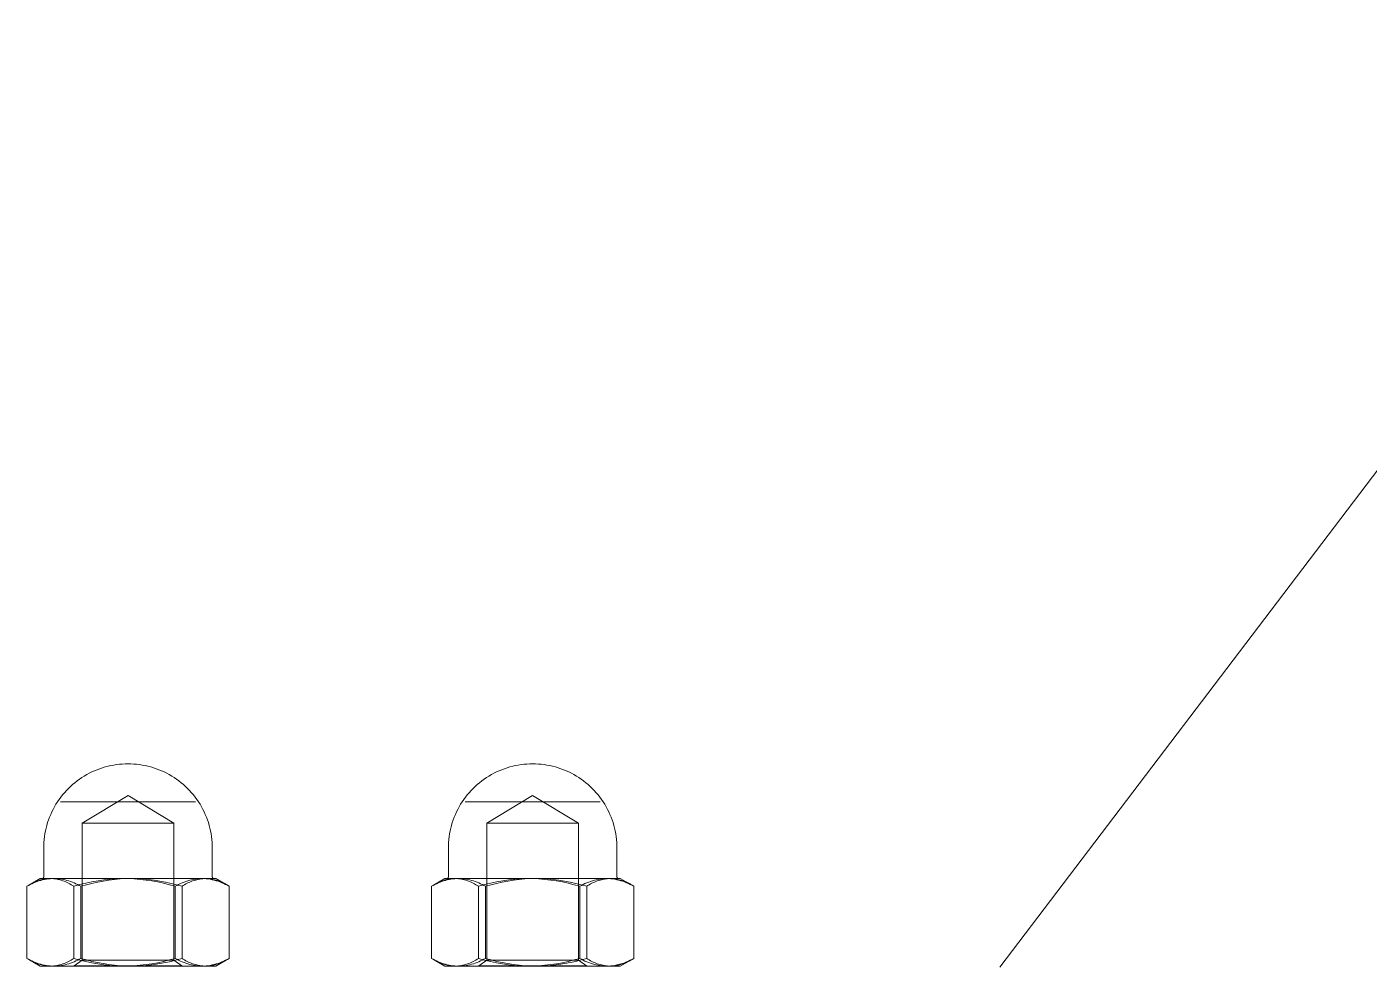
# Model space of a CAD drawing. Header units: millimetres. Extents: x -263 to 4879, y -277 to 2995.
# Drawn here: x 1011.1 to 1110.7, y 1952.4 to 2022.1 of the extents above; entities that cross this region are included whole.
import ezdxf

# ---------------------------------------------------------------- set-up
doc = ezdxf.new("R2010")
doc.units = ezdxf.units.MM
doc.layers.add('ZANO_R', color=7, linetype='Continuous', lineweight=0)

msp = doc.modelspace()

# ---------------------------------------------------------------- linework, layer by layer
at = {"layer": 'ZANO_R'}
for p, q in [((1504.977, 2506.758), (1083.282, 1952.383)), ((1018.006, 1967.422), (1018.219, 1967.44)), ((1018.219, 1967.44), (1018.432, 1967.451)), ((1018.432, 1967.451), (1018.645, 1967.455)), ((1018.645, 1967.455), (1018.858, 1967.451)), ((1018.858, 1967.451), (1019.072, 1967.44)), ((1019.072, 1967.44), (1019.284, 1967.422)), ((1048.006, 1967.422), (1048.219, 1967.44)), ((1048.219, 1967.44), (1048.432, 1967.451)), ((1048.432, 1967.451), (1048.645, 1967.455)), ((1048.645, 1967.455), (1048.858, 1967.451)), ((1048.858, 1967.451), (1049.072, 1967.44)), ((1049.072, 1967.44), (1049.284, 1967.422)), ((1015.217, 1966.431), (1015.398, 1966.545)), ((1015.398, 1966.545), (1015.582, 1966.653)), ((1015.582, 1966.653), (1015.77, 1966.754)), ((1015.77, 1966.754), (1015.961, 1966.849)), ((1015.961, 1966.849), (1016.155, 1966.937)), ((1016.155, 1966.937), (1016.352, 1967.019)), ((1016.352, 1967.019), (1016.552, 1967.094)), ((1016.552, 1967.094), (1016.754, 1967.162)), ((1016.754, 1967.162), (1016.959, 1967.223)), ((1016.959, 1967.223), (1017.165, 1967.277)), ((1017.165, 1967.277), (1017.373, 1967.324)), ((1017.373, 1967.324), (1017.583, 1967.364)), ((1017.583, 1967.364), (1017.794, 1967.397)), ((1017.794, 1967.397), (1018.006, 1967.422)), ((1019.284, 1967.422), (1019.496, 1967.397)), ((1019.496, 1967.397), (1019.707, 1967.364)), ((1019.707, 1967.364), (1019.917, 1967.324)), ((1019.917, 1967.324), (1020.125, 1967.277)), ((1020.125, 1967.277), (1020.331, 1967.223)), ((1020.331, 1967.223), (1020.536, 1967.162)), ((1020.536, 1967.162), (1020.738, 1967.094)), ((1020.738, 1967.094), (1020.938, 1967.019)), ((1020.938, 1967.019), (1021.135, 1966.937)), ((1021.135, 1966.937), (1021.329, 1966.849)), ((1021.329, 1966.849), (1021.52, 1966.754)), ((1021.52, 1966.754), (1021.708, 1966.653)), ((1021.708, 1966.653), (1021.892, 1966.545)), ((1021.892, 1966.545), (1022.073, 1966.431)), ((1045.217, 1966.431), (1045.398, 1966.545)), ((1045.398, 1966.545), (1045.582, 1966.653)), ((1045.582, 1966.653), (1045.77, 1966.754)), ((1045.77, 1966.754), (1045.961, 1966.849)), ((1045.961, 1966.849), (1046.155, 1966.937)), ((1046.155, 1966.937), (1046.352, 1967.019)), ((1046.352, 1967.019), (1046.552, 1967.094)), ((1046.552, 1967.094), (1046.754, 1967.162)), ((1046.754, 1967.162), (1046.959, 1967.223)), ((1046.959, 1967.223), (1047.165, 1967.277)), ((1047.165, 1967.277), (1047.373, 1967.324)), ((1047.373, 1967.324), (1047.583, 1967.364)), ((1047.583, 1967.364), (1047.794, 1967.397)), ((1047.794, 1967.397), (1048.006, 1967.422)), ((1049.284, 1967.422), (1049.496, 1967.397)), ((1049.496, 1967.397), (1049.707, 1967.364)), ((1049.707, 1967.364), (1049.917, 1967.324)), ((1049.917, 1967.324), (1050.125, 1967.277)), ((1050.125, 1967.277), (1050.331, 1967.223)), ((1050.331, 1967.223), (1050.536, 1967.162)), ((1050.536, 1967.162), (1050.738, 1967.094)), ((1050.738, 1967.094), (1050.938, 1967.019)), ((1050.938, 1967.019), (1051.135, 1966.937)), ((1051.135, 1966.937), (1051.329, 1966.849)), ((1051.329, 1966.849), (1051.52, 1966.754)), ((1051.52, 1966.754), (1051.708, 1966.653)), ((1051.708, 1966.653), (1051.892, 1966.545)), ((1051.892, 1966.545), (1052.073, 1966.431)), ((1013.934, 1965.312), (1014.077, 1965.471)), ((1014.077, 1965.471), (1014.226, 1965.624)), ((1014.226, 1965.624), (1014.379, 1965.773)), ((1014.379, 1965.773), (1014.538, 1965.916)), ((1014.538, 1965.916), (1014.701, 1966.053)), ((1014.701, 1966.053), (1014.869, 1966.185)), ((1014.869, 1966.185), (1015.041, 1966.311)), ((1015.041, 1966.311), (1015.217, 1966.431)), ((1022.073, 1966.431), (1022.249, 1966.311)), ((1022.249, 1966.311), (1022.422, 1966.185)), ((1022.422, 1966.185), (1022.589, 1966.053)), ((1022.589, 1966.053), (1022.753, 1965.916)), ((1022.753, 1965.916), (1022.911, 1965.773)), ((1022.911, 1965.773), (1023.064, 1965.624)), ((1023.064, 1965.624), (1023.213, 1965.471)), ((1023.213, 1965.471), (1023.356, 1965.312)), ((1043.934, 1965.312), (1044.077, 1965.471)), ((1044.077, 1965.471), (1044.226, 1965.624)), ((1044.226, 1965.624), (1044.379, 1965.773)), ((1044.379, 1965.773), (1044.538, 1965.916)), ((1044.538, 1965.916), (1044.701, 1966.053)), ((1044.701, 1966.053), (1044.869, 1966.185)), ((1044.869, 1966.185), (1045.041, 1966.311)), ((1045.041, 1966.311), (1045.217, 1966.431)), ((1052.073, 1966.431), (1052.249, 1966.311)), ((1052.249, 1966.311), (1052.422, 1966.185)), ((1052.422, 1966.185), (1052.589, 1966.053)), ((1052.589, 1966.053), (1052.753, 1965.916)), ((1052.753, 1965.916), (1052.911, 1965.773)), ((1052.911, 1965.773), (1053.064, 1965.624)), ((1053.064, 1965.624), (1053.213, 1965.471)), ((1053.213, 1965.471), (1053.356, 1965.312)), ((1013.197, 1964.268), (1013.305, 1964.452)), ((1013.305, 1964.452), (1013.419, 1964.633)), ((1013.419, 1964.633), (1013.539, 1964.809)), ((1013.539, 1964.809), (1013.665, 1964.981)), ((1013.646, 1964.627), (1013.645, 1964.627)), ((1013.645, 1964.627), (1013.645, 1964.627)), ((1013.645, 1964.627), (1023.644, 1964.627)), ((1013.665, 1964.981), (1013.797, 1965.149)), ((1013.797, 1965.149), (1013.934, 1965.312)), ((1015.247, 1963.056), (1018.645, 1965.098)), ((1018.645, 1965.098), (1022.043, 1963.056)), ((1023.356, 1965.312), (1023.493, 1965.149)), ((1023.493, 1965.149), (1023.625, 1964.981)), ((1023.625, 1964.981), (1023.751, 1964.809)), ((1023.751, 1964.809), (1023.871, 1964.633)), ((1023.871, 1964.633), (1023.985, 1964.452)), ((1023.985, 1964.452), (1024.093, 1964.268)), ((1043.197, 1964.268), (1043.305, 1964.452)), ((1043.305, 1964.452), (1043.419, 1964.633)), ((1043.419, 1964.633), (1043.539, 1964.809)), ((1043.539, 1964.809), (1043.665, 1964.981)), ((1043.646, 1964.627), (1043.645, 1964.627)), ((1043.645, 1964.627), (1043.645, 1964.627)), ((1043.645, 1964.627), (1053.644, 1964.627)), ((1043.665, 1964.981), (1043.797, 1965.149)), ((1043.797, 1965.149), (1043.934, 1965.312)), ((1045.247, 1963.056), (1048.645, 1965.098)), ((1048.645, 1965.098), (1052.043, 1963.056)), ((1053.356, 1965.312), (1053.493, 1965.149)), ((1053.493, 1965.149), (1053.625, 1964.981)), ((1053.625, 1964.981), (1053.751, 1964.809)), ((1053.751, 1964.809), (1053.871, 1964.633)), ((1053.871, 1964.633), (1053.985, 1964.452)), ((1053.985, 1964.452), (1054.093, 1964.268)), ((1012.756, 1963.298), (1012.831, 1963.498)), ((1012.831, 1963.498), (1012.913, 1963.695)), ((1012.913, 1963.695), (1013.001, 1963.889)), ((1013.001, 1963.889), (1013.096, 1964.08)), ((1013.096, 1964.08), (1013.197, 1964.268)), ((1024.093, 1964.268), (1024.194, 1964.08)), ((1024.194, 1964.08), (1024.289, 1963.889)), ((1024.289, 1963.889), (1024.378, 1963.695)), ((1024.378, 1963.695), (1024.459, 1963.498)), ((1024.459, 1963.498), (1024.534, 1963.298)), ((1042.756, 1963.298), (1042.831, 1963.498)), ((1042.831, 1963.498), (1042.913, 1963.695)), ((1042.913, 1963.695), (1043.001, 1963.889)), ((1043.001, 1963.889), (1043.096, 1964.08)), ((1043.096, 1964.08), (1043.197, 1964.268)), ((1054.093, 1964.268), (1054.194, 1964.08)), ((1054.194, 1964.08), (1054.289, 1963.889)), ((1054.289, 1963.889), (1054.378, 1963.695)), ((1054.378, 1963.695), (1054.459, 1963.498)), ((1054.459, 1963.498), (1054.534, 1963.298)), ((1012.486, 1962.267), (1012.526, 1962.477)), ((1012.526, 1962.477), (1012.573, 1962.685)), ((1012.573, 1962.685), (1012.627, 1962.891)), ((1012.627, 1962.891), (1012.688, 1963.096)), ((1012.688, 1963.096), (1012.756, 1963.298)), ((1015.245, 1963.055), (1015.245, 1963.055)), ((1015.245, 1952.9), (1015.245, 1963.055)), ((1018.781, 1963.055), (1015.245, 1963.055)), ((1022.045, 1963.055), (1018.781, 1963.055)), ((1022.045, 1963.055), (1022.045, 1952.9)), ((1024.534, 1963.298), (1024.602, 1963.096)), ((1024.602, 1963.096), (1024.663, 1962.891)), ((1024.663, 1962.891), (1024.717, 1962.685)), ((1024.717, 1962.685), (1024.764, 1962.477)), ((1024.764, 1962.477), (1024.804, 1962.267)), ((1042.486, 1962.267), (1042.526, 1962.477)), ((1042.526, 1962.477), (1042.573, 1962.685)), ((1042.573, 1962.685), (1042.627, 1962.891)), ((1042.627, 1962.891), (1042.688, 1963.096)), ((1042.688, 1963.096), (1042.756, 1963.298)), ((1045.245, 1963.055), (1045.245, 1963.055)), ((1045.245, 1952.9), (1045.245, 1963.055)), ((1048.781, 1963.055), (1045.245, 1963.055)), ((1052.045, 1963.055), (1048.781, 1963.055)), ((1052.045, 1963.055), (1052.045, 1952.9)), ((1054.534, 1963.298), (1054.602, 1963.096)), ((1054.602, 1963.096), (1054.663, 1962.891)), ((1054.663, 1962.891), (1054.717, 1962.685)), ((1054.717, 1962.685), (1054.764, 1962.477)), ((1054.764, 1962.477), (1054.804, 1962.267)), ((1012.399, 1961.418), (1012.41, 1961.631)), ((1012.41, 1961.631), (1012.428, 1961.844)), ((1012.428, 1961.844), (1012.453, 1962.056)), ((1012.453, 1962.056), (1012.486, 1962.267)), ((1024.804, 1962.267), (1024.837, 1962.056)), ((1024.837, 1962.056), (1024.862, 1961.844)), ((1024.862, 1961.844), (1024.881, 1961.631)), ((1024.881, 1961.631), (1024.891, 1961.418)), ((1042.399, 1961.418), (1042.41, 1961.631)), ((1042.41, 1961.631), (1042.428, 1961.844)), ((1042.428, 1961.844), (1042.453, 1962.056)), ((1042.453, 1962.056), (1042.486, 1962.267)), ((1054.804, 1962.267), (1054.837, 1962.056)), ((1054.837, 1962.056), (1054.862, 1961.844)), ((1054.862, 1961.844), (1054.881, 1961.631)), ((1054.881, 1961.631), (1054.891, 1961.418)), ((1012.395, 1961.205), (1012.399, 1961.418)), ((1012.395, 1959.075), (1012.395, 1961.205)), ((1024.891, 1961.418), (1024.895, 1961.205)), ((1024.895, 1961.205), (1024.895, 1959.075)), ((1042.395, 1961.205), (1042.399, 1961.418)), ((1042.395, 1959.075), (1042.395, 1961.205)), ((1054.891, 1961.418), (1054.895, 1961.205)), ((1054.895, 1961.205), (1054.895, 1959.075)), ((1011.268, 1958.444), (1011.392, 1958.509)), ((1011.303, 1958.469), (1012.145, 1958.955)), ((1011.454, 1958.556), (1011.36, 1958.501)), ((1011.392, 1958.509), (1011.519, 1958.57)), ((1011.551, 1958.608), (1011.454, 1958.556)), ((1011.519, 1958.57), (1011.648, 1958.627)), ((1011.649, 1958.656), (1011.551, 1958.608)), ((1011.648, 1958.627), (1011.778, 1958.679)), ((1011.749, 1958.701), (1011.649, 1958.656)), ((1011.85, 1958.743), (1011.749, 1958.701)), ((1011.778, 1958.679), (1011.91, 1958.727)), ((1011.953, 1958.781), (1011.85, 1958.743)), ((1011.91, 1958.727), (1012.044, 1958.771)), ((1012.056, 1958.815), (1011.953, 1958.781)), ((1012.044, 1958.771), (1012.179, 1958.81)), ((1012.162, 1958.846), (1012.056, 1958.815)), ((1013.092, 1958.955), (1012.145, 1958.955)), ((1012.268, 1958.873), (1012.162, 1958.846)), ((1012.179, 1958.81), (1012.315, 1958.845)), ((1012.374, 1958.897), (1012.268, 1958.873)), ((1012.287, 1958.956), (1012.291, 1958.957)), ((1012.291, 1958.957), (1012.295, 1958.957)), ((1012.295, 1958.957), (1012.299, 1958.958)), ((1012.299, 1958.958), (1012.303, 1958.959)), ((1012.303, 1958.959), (1012.307, 1958.96)), ((1012.307, 1958.96), (1012.311, 1958.961)), ((1012.311, 1958.961), (1012.315, 1958.962)), ((1012.315, 1958.962), (1012.319, 1958.964)), ((1012.315, 1958.845), (1012.453, 1958.875)), ((1012.319, 1958.964), (1012.323, 1958.965)), ((1012.323, 1958.965), (1012.327, 1958.967)), ((1012.327, 1958.967), (1012.33, 1958.969)), ((1012.33, 1958.969), (1012.334, 1958.971)), ((1012.334, 1958.971), (1012.337, 1958.973)), ((1012.337, 1958.973), (1012.341, 1958.975)), ((1012.341, 1958.975), (1012.344, 1958.977)), ((1012.344, 1958.977), (1012.348, 1958.98)), ((1012.348, 1958.98), (1012.351, 1958.982)), ((1012.351, 1958.982), (1012.354, 1958.985)), ((1012.354, 1958.985), (1012.357, 1958.987)), ((1012.357, 1958.987), (1012.36, 1958.99)), ((1012.36, 1958.99), (1012.363, 1958.993)), ((1012.363, 1958.993), (1012.366, 1958.996)), ((1012.366, 1958.996), (1012.368, 1958.999)), ((1012.368, 1958.999), (1012.371, 1959.002)), ((1012.371, 1959.002), (1012.373, 1959.006)), ((1012.373, 1959.006), (1012.376, 1959.009)), ((1012.482, 1958.916), (1012.374, 1958.897)), ((1012.376, 1959.009), (1012.378, 1959.013)), ((1012.378, 1959.013), (1012.38, 1959.016)), ((1012.38, 1959.016), (1012.382, 1959.02)), ((1012.382, 1959.02), (1012.384, 1959.023)), ((1012.384, 1959.023), (1012.385, 1959.027)), ((1012.385, 1959.027), (1012.387, 1959.031)), ((1012.387, 1959.031), (1012.388, 1959.035)), ((1012.388, 1959.035), (1012.39, 1959.039)), ((1012.39, 1959.039), (1012.391, 1959.043)), ((1012.391, 1959.043), (1012.392, 1959.047)), ((1012.392, 1959.047), (1012.393, 1959.051)), ((1012.393, 1959.055), (1012.394, 1959.059)), ((1012.393, 1959.051), (1012.393, 1959.055)), ((1012.394, 1959.059), (1012.395, 1959.063)), ((1012.395, 1959.071), (1012.395, 1959.075)), ((1012.395, 1959.067), (1012.395, 1959.071)), ((1012.395, 1959.063), (1012.395, 1959.067)), ((1012.453, 1958.875), (1012.591, 1958.9)), ((1012.59, 1958.933), (1012.482, 1958.916)), ((1012.699, 1958.945), (1012.59, 1958.933)), ((1012.591, 1958.9), (1012.73, 1958.921)), ((1012.808, 1958.953), (1012.699, 1958.945)), ((1012.73, 1958.921), (1012.87, 1958.937)), ((1012.87, 1958.937), (1013.01, 1958.948)), ((1013.002, 1958.952), (1012.957, 1958.954)), ((1013.01, 1958.948), (1013.15, 1958.955)), ((1013.137, 1958.939), (1013.022, 1958.951)), ((1013.251, 1958.923), (1013.137, 1958.939)), ((1013.15, 1958.955), (1013.291, 1958.948)), ((1018.758, 1958.955), (1013.203, 1958.955)), ((1013.365, 1958.902), (1013.251, 1958.923)), ((1013.291, 1958.948), (1013.431, 1958.937)), ((1013.478, 1958.879), (1013.365, 1958.902)), ((1013.431, 1958.937), (1013.57, 1958.921)), ((1013.59, 1958.851), (1013.478, 1958.879)), ((1013.57, 1958.921), (1013.709, 1958.9)), ((1013.701, 1958.819), (1013.59, 1958.851)), ((1013.811, 1958.784), (1013.701, 1958.819)), ((1013.709, 1958.9), (1013.848, 1958.875)), ((1013.92, 1958.745), (1013.811, 1958.784)), ((1013.848, 1958.875), (1013.985, 1958.845)), ((1014.027, 1958.703), (1013.92, 1958.745)), ((1013.985, 1958.845), (1014.121, 1958.81)), ((1014.133, 1958.657), (1014.027, 1958.703)), ((1014.121, 1958.81), (1014.256, 1958.771)), ((1014.237, 1958.607), (1014.133, 1958.657)), ((1014.34, 1958.554), (1014.237, 1958.607)), ((1014.256, 1958.771), (1014.39, 1958.727)), ((1014.44, 1958.497), (1014.34, 1958.554)), ((1014.39, 1958.727), (1014.522, 1958.679)), ((1014.539, 1958.438), (1014.44, 1958.497)), ((1014.522, 1958.679), (1014.653, 1958.627)), ((1015.077, 1958.5), (1014.636, 1958.374)), ((1014.653, 1958.627), (1014.781, 1958.57)), ((1014.781, 1958.57), (1014.908, 1958.509)), ((1014.908, 1958.509), (1015.033, 1958.444)), ((1015.522, 1958.611), (1015.077, 1958.5)), ((1015.155, 1958.374), (1015.561, 1958.491)), ((1015.971, 1958.707), (1015.522, 1958.611)), ((1015.561, 1958.491), (1015.971, 1958.595)), ((1016.423, 1958.787), (1015.971, 1958.707)), ((1015.971, 1958.595), (1016.384, 1958.686)), ((1016.384, 1958.686), (1016.8, 1958.764)), ((1016.877, 1958.852), (1016.423, 1958.787)), ((1016.8, 1958.764), (1017.218, 1958.829)), ((1017.333, 1958.902), (1016.877, 1958.852)), ((1017.218, 1958.829), (1017.638, 1958.881)), ((1017.791, 1958.936), (1017.333, 1958.902)), ((1017.638, 1958.881), (1018.059, 1958.919)), ((1018.25, 1958.954), (1017.791, 1958.936)), ((1018.059, 1958.919), (1018.482, 1958.943)), ((1018.482, 1958.943), (1018.905, 1958.955)), ((1018.624, 1958.952), (1018.495, 1958.954)), ((1019.107, 1958.929), (1018.667, 1958.951)), ((1018.905, 1958.955), (1019.327, 1958.943)), ((1024.348, 1958.955), (1019.002, 1958.955)), ((1019.546, 1958.892), (1019.107, 1958.929)), ((1019.327, 1958.943), (1019.75, 1958.919)), ((1019.984, 1958.84), (1019.546, 1958.892)), ((1019.75, 1958.919), (1020.171, 1958.88)), ((1020.42, 1958.775), (1019.984, 1958.84)), ((1020.171, 1958.88), (1020.591, 1958.829)), ((1020.853, 1958.696), (1020.42, 1958.775)), ((1020.591, 1958.829), (1021.009, 1958.764)), ((1021.284, 1958.602), (1020.853, 1958.696)), ((1021.009, 1958.764), (1021.425, 1958.686)), ((1021.712, 1958.495), (1021.284, 1958.602)), ((1021.425, 1958.686), (1021.838, 1958.595)), ((1022.135, 1958.374), (1021.712, 1958.495)), ((1021.838, 1958.595), (1022.248, 1958.491)), ((1022.248, 1958.491), (1022.654, 1958.374)), ((1022.394, 1958.514), (1022.263, 1958.447)), ((1022.526, 1958.577), (1022.394, 1958.514)), ((1022.661, 1958.636), (1022.526, 1958.577)), ((1022.798, 1958.69), (1022.661, 1958.636)), ((1022.746, 1958.435), (1022.839, 1958.492)), ((1022.936, 1958.739), (1022.798, 1958.69)), ((1022.839, 1958.492), (1022.934, 1958.547)), ((1022.934, 1958.547), (1023.031, 1958.598)), ((1023.076, 1958.783), (1022.936, 1958.739)), ((1023.031, 1958.598), (1023.13, 1958.646)), ((1023.218, 1958.823), (1023.076, 1958.783)), ((1023.13, 1958.646), (1023.23, 1958.691)), ((1023.36, 1958.857), (1023.218, 1958.823)), ((1023.23, 1958.691), (1023.331, 1958.732)), ((1023.331, 1958.732), (1023.434, 1958.77)), ((1023.504, 1958.887), (1023.36, 1958.857)), ((1023.434, 1958.77), (1023.538, 1958.805)), ((1023.649, 1958.911), (1023.504, 1958.887)), ((1023.538, 1958.805), (1023.643, 1958.836)), ((1023.643, 1958.836), (1023.749, 1958.864)), ((1023.795, 1958.931), (1023.649, 1958.911)), ((1023.749, 1958.864), (1023.856, 1958.888)), ((1023.941, 1958.945), (1023.795, 1958.931)), ((1023.856, 1958.888), (1023.964, 1958.908)), ((1024.087, 1958.954), (1023.941, 1958.945)), ((1023.964, 1958.908), (1024.072, 1958.925)), ((1024.072, 1958.925), (1024.181, 1958.939)), ((1024.181, 1958.939), (1024.29, 1958.949)), ((1024.268, 1958.952), (1024.198, 1958.954)), ((1024.438, 1958.938), (1024.288, 1958.951)), ((1024.29, 1958.949), (1024.4, 1958.955)), ((1024.4, 1958.955), (1024.509, 1958.949)), ((1024.588, 1958.918), (1024.438, 1958.938)), ((1024.966, 1958.955), (1024.444, 1958.955)), ((1024.509, 1958.949), (1024.618, 1958.939)), ((1024.737, 1958.894), (1024.588, 1958.918)), ((1024.618, 1958.939), (1024.727, 1958.925)), ((1024.727, 1958.925), (1024.835, 1958.908)), ((1024.885, 1958.865), (1024.737, 1958.894)), ((1024.835, 1958.908), (1024.943, 1958.888)), ((1025.032, 1958.83), (1024.885, 1958.865)), ((1024.895, 1959.075), (1024.895, 1959.071)), ((1024.895, 1959.071), (1024.895, 1959.067)), ((1024.895, 1959.067), (1024.896, 1959.062)), ((1024.896, 1959.062), (1024.896, 1959.058)), ((1024.896, 1959.058), (1024.897, 1959.054)), ((1024.897, 1959.054), (1024.898, 1959.05)), ((1024.898, 1959.05), (1024.899, 1959.046)), ((1024.899, 1959.046), (1024.9, 1959.042)), ((1024.9, 1959.042), (1024.901, 1959.038)), ((1024.901, 1959.038), (1024.902, 1959.034)), ((1024.902, 1959.034), (1024.904, 1959.03)), ((1024.904, 1959.03), (1024.905, 1959.026)), ((1024.905, 1959.026), (1024.907, 1959.022)), ((1024.907, 1959.022), (1024.909, 1959.019)), ((1024.909, 1959.019), (1024.911, 1959.015)), ((1024.911, 1959.015), (1024.913, 1959.011)), ((1024.913, 1959.011), (1024.916, 1959.008)), ((1024.916, 1959.008), (1024.918, 1959.004)), ((1024.918, 1959.004), (1024.92, 1959.001)), ((1024.92, 1959.001), (1024.923, 1958.998)), ((1024.923, 1958.998), (1024.926, 1958.995)), ((1024.926, 1958.995), (1024.929, 1958.992)), ((1024.929, 1958.992), (1024.932, 1958.989)), ((1024.932, 1958.989), (1024.935, 1958.986)), ((1024.935, 1958.986), (1024.938, 1958.983)), ((1024.938, 1958.983), (1024.941, 1958.98)), ((1024.941, 1958.98), (1024.944, 1958.978)), ((1024.943, 1958.888), (1025.05, 1958.864)), ((1024.944, 1958.978), (1024.948, 1958.975)), ((1024.948, 1958.975), (1024.951, 1958.973)), ((1024.951, 1958.973), (1024.955, 1958.971)), ((1024.955, 1958.971), (1024.959, 1958.969)), ((1024.959, 1958.969), (1024.962, 1958.967)), ((1024.962, 1958.967), (1024.966, 1958.965)), ((1024.966, 1958.965), (1024.97, 1958.964)), ((1025.102, 1958.955), (1024.966, 1958.955)), ((1024.97, 1958.964), (1024.974, 1958.962)), ((1024.974, 1958.962), (1024.978, 1958.961)), ((1024.978, 1958.961), (1024.982, 1958.96)), ((1024.982, 1958.96), (1024.986, 1958.958)), ((1024.986, 1958.958), (1024.99, 1958.958)), ((1024.99, 1958.958), (1024.994, 1958.957)), ((1024.994, 1958.957), (1024.998, 1958.956)), ((1025.177, 1958.79), (1025.032, 1958.83)), ((1025.05, 1958.864), (1025.156, 1958.836)), ((1025.136, 1958.955), (1025.102, 1958.955)), ((1025.143, 1958.955), (1025.136, 1958.955)), ((1025.145, 1958.955), (1025.143, 1958.955)), ((1025.145, 1958.955), (1025.931, 1958.501)), ((1025.145, 1958.955), (1025.145, 1958.955)), ((1025.145, 1958.955), (1025.145, 1958.955)), ((1025.145, 1958.955), (1025.145, 1958.955)), ((1025.145, 1958.955), (1025.145, 1958.955)), ((1025.156, 1958.836), (1025.261, 1958.805)), ((1025.321, 1958.745), (1025.177, 1958.79)), ((1025.261, 1958.805), (1025.365, 1958.77)), ((1025.463, 1958.696), (1025.321, 1958.745)), ((1025.365, 1958.77), (1025.468, 1958.732)), ((1025.604, 1958.641), (1025.463, 1958.696)), ((1025.468, 1958.732), (1025.569, 1958.691)), ((1025.569, 1958.691), (1025.669, 1958.646)), ((1025.743, 1958.581), (1025.604, 1958.641)), ((1025.669, 1958.646), (1025.768, 1958.598)), ((1025.879, 1958.517), (1025.743, 1958.581)), ((1025.768, 1958.598), (1025.865, 1958.547)), ((1025.865, 1958.547), (1025.96, 1958.492)), ((1026.013, 1958.448), (1025.879, 1958.517)), ((1025.96, 1958.492), (1026.053, 1958.435)), ((1041.268, 1958.444), (1041.392, 1958.509)), ((1041.303, 1958.469), (1042.145, 1958.955)), ((1041.454, 1958.556), (1041.36, 1958.501)), ((1041.392, 1958.509), (1041.519, 1958.57)), ((1041.551, 1958.608), (1041.454, 1958.556)), ((1041.519, 1958.57), (1041.648, 1958.627)), ((1041.649, 1958.656), (1041.551, 1958.608)), ((1041.648, 1958.627), (1041.778, 1958.679)), ((1041.749, 1958.701), (1041.649, 1958.656)), ((1041.85, 1958.743), (1041.749, 1958.701)), ((1041.778, 1958.679), (1041.91, 1958.727)), ((1041.953, 1958.781), (1041.85, 1958.743)), ((1041.91, 1958.727), (1042.044, 1958.771)), ((1042.056, 1958.815), (1041.953, 1958.781)), ((1042.044, 1958.771), (1042.179, 1958.81)), ((1042.162, 1958.846), (1042.056, 1958.815)), ((1043.092, 1958.955), (1042.145, 1958.955)), ((1042.268, 1958.873), (1042.162, 1958.846)), ((1042.179, 1958.81), (1042.315, 1958.845)), ((1042.374, 1958.897), (1042.268, 1958.873)), ((1042.283, 1958.956), (1042.287, 1958.956)), ((1042.287, 1958.956), (1042.291, 1958.957)), ((1042.291, 1958.957), (1042.295, 1958.957)), ((1042.295, 1958.957), (1042.299, 1958.958)), ((1042.299, 1958.958), (1042.303, 1958.959)), ((1042.303, 1958.959), (1042.307, 1958.96)), ((1042.307, 1958.96), (1042.311, 1958.961)), ((1042.311, 1958.961), (1042.315, 1958.962)), ((1042.315, 1958.962), (1042.319, 1958.964)), ((1042.315, 1958.845), (1042.453, 1958.875)), ((1042.319, 1958.964), (1042.323, 1958.965)), ((1042.323, 1958.965), (1042.326, 1958.967)), ((1042.326, 1958.967), (1042.33, 1958.969)), ((1042.33, 1958.969), (1042.334, 1958.971)), ((1042.334, 1958.971), (1042.337, 1958.973)), ((1042.337, 1958.973), (1042.341, 1958.975)), ((1042.341, 1958.975), (1042.344, 1958.977)), ((1042.344, 1958.977), (1042.347, 1958.979)), ((1042.347, 1958.979), (1042.351, 1958.982)), ((1042.351, 1958.982), (1042.354, 1958.985)), ((1042.354, 1958.985), (1042.357, 1958.987)), ((1042.357, 1958.987), (1042.36, 1958.99)), ((1042.36, 1958.99), (1042.363, 1958.993)), ((1042.363, 1958.993), (1042.366, 1958.996)), ((1042.366, 1958.996), (1042.368, 1958.999)), ((1042.368, 1958.999), (1042.371, 1959.002)), ((1042.371, 1959.002), (1042.373, 1959.006)), ((1042.373, 1959.006), (1042.375, 1959.009)), ((1042.482, 1958.916), (1042.374, 1958.897)), ((1042.375, 1959.009), (1042.378, 1959.013)), ((1042.378, 1959.013), (1042.38, 1959.016)), ((1042.38, 1959.016), (1042.382, 1959.02)), ((1042.382, 1959.02), (1042.384, 1959.023)), ((1042.384, 1959.023), (1042.385, 1959.027)), ((1042.385, 1959.027), (1042.387, 1959.031)), ((1042.387, 1959.031), (1042.388, 1959.035)), ((1042.388, 1959.035), (1042.39, 1959.039)), ((1042.39, 1959.039), (1042.391, 1959.043)), ((1042.391, 1959.043), (1042.392, 1959.046)), ((1042.392, 1959.046), (1042.393, 1959.05)), ((1042.393, 1959.055), (1042.394, 1959.059)), ((1042.393, 1959.05), (1042.393, 1959.055)), ((1042.394, 1959.063), (1042.395, 1959.067)), ((1042.394, 1959.059), (1042.394, 1959.063)), ((1042.395, 1959.071), (1042.395, 1959.075)), ((1042.395, 1959.067), (1042.395, 1959.071)), ((1042.453, 1958.875), (1042.591, 1958.9)), ((1042.59, 1958.933), (1042.482, 1958.916)), ((1042.699, 1958.945), (1042.59, 1958.933)), ((1042.591, 1958.9), (1042.73, 1958.921)), ((1042.808, 1958.953), (1042.699, 1958.945)), ((1042.73, 1958.921), (1042.87, 1958.937)), ((1042.87, 1958.937), (1043.01, 1958.948)), ((1043.002, 1958.952), (1042.957, 1958.954)), ((1043.01, 1958.948), (1043.15, 1958.955)), ((1043.137, 1958.939), (1043.022, 1958.951)), ((1043.251, 1958.923), (1043.137, 1958.939)), ((1043.15, 1958.955), (1043.291, 1958.948)), ((1048.758, 1958.955), (1043.203, 1958.955)), ((1043.365, 1958.902), (1043.251, 1958.923)), ((1043.291, 1958.948), (1043.431, 1958.937)), ((1043.478, 1958.879), (1043.365, 1958.902)), ((1043.431, 1958.937), (1043.57, 1958.921)), ((1043.59, 1958.851), (1043.478, 1958.879)), ((1043.57, 1958.921), (1043.709, 1958.9)), ((1043.701, 1958.819), (1043.59, 1958.851)), ((1043.811, 1958.784), (1043.701, 1958.819)), ((1043.709, 1958.9), (1043.848, 1958.875)), ((1043.92, 1958.745), (1043.811, 1958.784)), ((1043.848, 1958.875), (1043.985, 1958.845)), ((1044.027, 1958.703), (1043.92, 1958.745)), ((1043.985, 1958.845), (1044.121, 1958.81)), ((1044.133, 1958.657), (1044.027, 1958.703)), ((1044.121, 1958.81), (1044.256, 1958.771)), ((1044.237, 1958.607), (1044.133, 1958.657)), ((1044.34, 1958.554), (1044.237, 1958.607)), ((1044.256, 1958.771), (1044.39, 1958.727)), ((1044.44, 1958.497), (1044.34, 1958.554)), ((1044.39, 1958.727), (1044.522, 1958.679)), ((1044.539, 1958.438), (1044.44, 1958.497)), ((1044.522, 1958.679), (1044.653, 1958.627)), ((1045.077, 1958.5), (1044.636, 1958.374)), ((1044.653, 1958.627), (1044.781, 1958.57)), ((1044.781, 1958.57), (1044.908, 1958.509)), ((1044.908, 1958.509), (1045.033, 1958.444)), ((1045.522, 1958.611), (1045.077, 1958.5)), ((1045.155, 1958.374), (1045.561, 1958.491)), ((1045.971, 1958.707), (1045.522, 1958.611)), ((1045.561, 1958.491), (1045.971, 1958.595)), ((1046.423, 1958.787), (1045.971, 1958.707)), ((1045.971, 1958.595), (1046.384, 1958.686)), ((1046.384, 1958.686), (1046.8, 1958.764)), ((1046.877, 1958.852), (1046.423, 1958.787)), ((1046.8, 1958.764), (1047.218, 1958.829)), ((1047.333, 1958.902), (1046.877, 1958.852)), ((1047.218, 1958.829), (1047.638, 1958.881)), ((1047.791, 1958.936), (1047.333, 1958.902)), ((1047.638, 1958.881), (1048.059, 1958.919)), ((1048.25, 1958.954), (1047.791, 1958.936)), ((1048.059, 1958.919), (1048.482, 1958.943)), ((1048.482, 1958.943), (1048.905, 1958.955)), ((1048.624, 1958.952), (1048.495, 1958.954)), ((1049.107, 1958.929), (1048.667, 1958.951)), ((1048.905, 1958.955), (1049.327, 1958.943)), ((1054.348, 1958.955), (1049.002, 1958.955)), ((1049.546, 1958.892), (1049.107, 1958.929)), ((1049.327, 1958.943), (1049.75, 1958.919)), ((1049.984, 1958.84), (1049.546, 1958.892)), ((1049.75, 1958.919), (1050.171, 1958.88)), ((1050.42, 1958.775), (1049.984, 1958.84)), ((1050.171, 1958.88), (1050.591, 1958.829)), ((1050.853, 1958.696), (1050.42, 1958.775)), ((1050.591, 1958.829), (1051.009, 1958.764)), ((1051.284, 1958.602), (1050.853, 1958.696)), ((1051.009, 1958.764), (1051.425, 1958.686)), ((1051.712, 1958.495), (1051.284, 1958.602)), ((1051.425, 1958.686), (1051.838, 1958.595)), ((1052.135, 1958.374), (1051.712, 1958.495)), ((1051.838, 1958.595), (1052.248, 1958.491)), ((1052.248, 1958.491), (1052.654, 1958.374)), ((1052.394, 1958.514), (1052.263, 1958.447)), ((1052.526, 1958.577), (1052.394, 1958.514)), ((1052.661, 1958.636), (1052.526, 1958.577)), ((1052.798, 1958.69), (1052.661, 1958.636)), ((1052.746, 1958.435), (1052.839, 1958.492)), ((1052.936, 1958.739), (1052.798, 1958.69)), ((1052.839, 1958.492), (1052.934, 1958.547)), ((1052.934, 1958.547), (1053.031, 1958.598)), ((1053.076, 1958.783), (1052.936, 1958.739)), ((1053.031, 1958.598), (1053.13, 1958.646)), ((1053.218, 1958.823), (1053.076, 1958.783)), ((1053.13, 1958.646), (1053.23, 1958.691)), ((1053.36, 1958.857), (1053.218, 1958.823)), ((1053.23, 1958.691), (1053.331, 1958.732)), ((1053.331, 1958.732), (1053.434, 1958.77)), ((1053.504, 1958.887), (1053.36, 1958.857)), ((1053.434, 1958.77), (1053.538, 1958.805)), ((1053.649, 1958.911), (1053.504, 1958.887)), ((1053.538, 1958.805), (1053.643, 1958.836)), ((1053.643, 1958.836), (1053.749, 1958.864)), ((1053.795, 1958.931), (1053.649, 1958.911)), ((1053.749, 1958.864), (1053.856, 1958.888)), ((1053.941, 1958.945), (1053.795, 1958.931)), ((1053.856, 1958.888), (1053.964, 1958.908)), ((1054.087, 1958.954), (1053.941, 1958.945)), ((1053.964, 1958.908), (1054.072, 1958.925)), ((1054.072, 1958.925), (1054.181, 1958.939)), ((1054.181, 1958.939), (1054.29, 1958.949)), ((1054.268, 1958.952), (1054.198, 1958.954)), ((1054.438, 1958.938), (1054.288, 1958.951)), ((1054.29, 1958.949), (1054.4, 1958.955)), ((1054.4, 1958.955), (1054.509, 1958.949)), ((1054.588, 1958.918), (1054.438, 1958.938)), ((1054.966, 1958.955), (1054.444, 1958.955)), ((1054.509, 1958.949), (1054.618, 1958.939)), ((1054.737, 1958.894), (1054.588, 1958.918)), ((1054.618, 1958.939), (1054.727, 1958.925)), ((1054.727, 1958.925), (1054.835, 1958.908)), ((1054.885, 1958.865), (1054.737, 1958.894)), ((1054.835, 1958.908), (1054.943, 1958.888)), ((1055.032, 1958.83), (1054.885, 1958.865)), ((1054.895, 1959.075), (1054.895, 1959.071)), ((1054.895, 1959.071), (1054.895, 1959.067)), ((1054.895, 1959.067), (1054.896, 1959.063)), ((1054.896, 1959.063), (1054.896, 1959.059)), ((1054.896, 1959.059), (1054.897, 1959.055)), ((1054.897, 1959.055), (1054.897, 1959.051)), ((1054.897, 1959.051), (1054.898, 1959.047)), ((1054.898, 1959.047), (1054.899, 1959.043)), ((1054.899, 1959.043), (1054.901, 1959.039)), ((1054.901, 1959.039), (1054.902, 1959.035)), ((1054.902, 1959.035), (1054.903, 1959.031)), ((1054.903, 1959.031), (1054.905, 1959.027)), ((1054.905, 1959.027), (1054.907, 1959.023)), ((1054.907, 1959.023), (1054.908, 1959.02)), ((1054.908, 1959.02), (1054.91, 1959.016)), ((1054.91, 1959.016), (1054.912, 1959.013)), ((1054.912, 1959.013), (1054.915, 1959.009)), ((1054.915, 1959.009), (1054.917, 1959.006)), ((1054.917, 1959.006), (1054.919, 1959.002)), ((1054.919, 1959.002), (1054.922, 1958.999)), ((1054.922, 1958.999), (1054.925, 1958.996)), ((1054.925, 1958.996), (1054.927, 1958.993)), ((1054.927, 1958.993), (1054.93, 1958.99)), ((1054.93, 1958.99), (1054.933, 1958.987)), ((1054.933, 1958.987), (1054.936, 1958.985)), ((1054.936, 1958.985), (1054.939, 1958.982)), ((1054.939, 1958.982), (1054.943, 1958.98)), ((1054.943, 1958.98), (1054.946, 1958.977)), ((1054.943, 1958.888), (1055.05, 1958.864)), ((1054.946, 1958.977), (1054.949, 1958.975)), ((1054.949, 1958.975), (1054.953, 1958.973)), ((1054.953, 1958.973), (1054.956, 1958.971)), ((1054.956, 1958.971), (1054.96, 1958.969)), ((1054.96, 1958.969), (1054.964, 1958.967)), ((1054.964, 1958.967), (1054.967, 1958.965)), ((1055.102, 1958.955), (1054.966, 1958.955)), ((1054.967, 1958.965), (1054.971, 1958.964)), ((1054.971, 1958.964), (1054.975, 1958.962)), ((1054.975, 1958.962), (1054.979, 1958.961)), ((1054.979, 1958.961), (1054.983, 1958.96)), ((1054.983, 1958.96), (1054.987, 1958.959)), ((1054.987, 1958.959), (1054.991, 1958.958)), ((1054.991, 1958.958), (1054.995, 1958.957)), ((1054.995, 1958.957), (1054.999, 1958.957)), ((1054.999, 1958.957), (1055.003, 1958.956)), ((1055.177, 1958.79), (1055.032, 1958.83)), ((1055.05, 1958.864), (1055.156, 1958.836)), ((1055.136, 1958.955), (1055.102, 1958.955)), ((1055.143, 1958.955), (1055.136, 1958.955)), ((1055.145, 1958.955), (1055.143, 1958.955)), ((1055.145, 1958.955), (1055.931, 1958.501)), ((1055.145, 1958.955), (1055.145, 1958.955)), ((1055.145, 1958.955), (1055.145, 1958.955)), ((1055.145, 1958.955), (1055.145, 1958.955)), ((1055.145, 1958.955), (1055.145, 1958.955)), ((1055.156, 1958.836), (1055.261, 1958.805)), ((1055.321, 1958.745), (1055.177, 1958.79)), ((1055.261, 1958.805), (1055.365, 1958.77)), ((1055.463, 1958.696), (1055.321, 1958.745)), ((1055.365, 1958.77), (1055.468, 1958.732)), ((1055.604, 1958.641), (1055.463, 1958.696)), ((1055.468, 1958.732), (1055.569, 1958.691)), ((1055.569, 1958.691), (1055.669, 1958.646)), ((1055.743, 1958.581), (1055.604, 1958.641)), ((1055.669, 1958.646), (1055.768, 1958.598)), ((1055.879, 1958.517), (1055.743, 1958.581)), ((1055.768, 1958.598), (1055.865, 1958.547)), ((1055.865, 1958.547), (1055.96, 1958.492)), ((1056.013, 1958.448), (1055.879, 1958.517)), ((1055.96, 1958.492), (1056.053, 1958.435)), ((1011.303, 1958.469), (1011.146, 1958.374)), ((1011.146, 1958.374), (1011.268, 1958.444)), ((1011.146, 1953.035), (1011.146, 1958.374)), ((1014.636, 1958.374), (1014.539, 1958.438)), ((1014.636, 1953.035), (1014.636, 1958.374)), ((1015.033, 1958.444), (1015.155, 1958.374)), ((1015.155, 1958.374), (1015.155, 1953.035)), ((1022.263, 1958.447), (1022.135, 1958.374)), ((1022.135, 1953.035), (1022.135, 1958.374)), ((1022.654, 1958.374), (1022.746, 1958.435)), ((1022.654, 1953.035), (1022.654, 1958.374)), ((1026.145, 1958.374), (1026.013, 1958.448)), ((1026.053, 1958.435), (1026.145, 1958.374)), ((1026.145, 1958.374), (1026.145, 1953.035)), ((1041.303, 1958.469), (1041.146, 1958.374)), ((1041.146, 1958.374), (1041.268, 1958.444)), ((1041.146, 1953.035), (1041.146, 1958.374)), ((1044.636, 1958.374), (1044.539, 1958.438)), ((1044.636, 1953.035), (1044.636, 1958.374)), ((1045.033, 1958.444), (1045.155, 1958.374)), ((1045.155, 1958.374), (1045.155, 1953.035)), ((1052.263, 1958.447), (1052.135, 1958.374)), ((1052.135, 1953.035), (1052.135, 1958.374)), ((1052.654, 1958.374), (1052.746, 1958.435)), ((1052.654, 1953.035), (1052.654, 1958.374)), ((1056.145, 1958.374), (1056.013, 1958.448)), ((1056.053, 1958.435), (1056.145, 1958.374)), ((1056.145, 1958.374), (1056.145, 1953.035)), ((1011.146, 1953.035), (1011.303, 1952.941)), ((1011.268, 1952.966), (1011.146, 1953.035)), ((1011.392, 1952.901), (1011.268, 1952.966)), ((1012.145, 1952.455), (1011.303, 1952.941)), ((1011.36, 1952.909), (1011.45, 1952.856)), ((1011.519, 1952.84), (1011.392, 1952.901)), ((1011.45, 1952.856), (1011.542, 1952.806)), ((1011.648, 1952.783), (1011.519, 1952.84)), ((1011.542, 1952.806), (1011.636, 1952.759)), ((1011.636, 1952.759), (1011.731, 1952.716)), ((1011.778, 1952.731), (1011.648, 1952.783)), ((1011.731, 1952.716), (1011.828, 1952.676)), ((1011.91, 1952.683), (1011.778, 1952.731)), ((1011.828, 1952.676), (1011.926, 1952.638)), ((1012.044, 1952.639), (1011.91, 1952.683)), ((1011.926, 1952.638), (1012.025, 1952.605)), ((1012.025, 1952.605), (1012.125, 1952.574)), ((1012.179, 1952.6), (1012.044, 1952.639)), ((1012.125, 1952.574), (1012.226, 1952.547)), ((1012.315, 1952.565), (1012.179, 1952.6)), ((1012.226, 1952.547), (1012.328, 1952.523)), ((1012.453, 1952.535), (1012.315, 1952.565)), ((1012.328, 1952.523), (1012.43, 1952.503)), ((1012.591, 1952.51), (1012.453, 1952.535)), ((1012.73, 1952.489), (1012.591, 1952.51)), ((1013.365, 1952.507), (1013.478, 1952.531)), ((1013.478, 1952.531), (1013.59, 1952.559)), ((1013.709, 1952.51), (1013.57, 1952.489)), ((1013.59, 1952.559), (1013.701, 1952.59)), ((1013.701, 1952.59), (1013.811, 1952.626)), ((1013.848, 1952.535), (1013.709, 1952.51)), ((1013.811, 1952.626), (1013.92, 1952.665)), ((1013.985, 1952.565), (1013.848, 1952.535)), ((1013.92, 1952.665), (1014.027, 1952.707)), ((1014.121, 1952.6), (1013.985, 1952.565)), ((1014.027, 1952.707), (1014.133, 1952.753)), ((1014.256, 1952.639), (1014.121, 1952.6)), ((1014.133, 1952.753), (1014.237, 1952.803)), ((1014.237, 1952.803), (1014.34, 1952.856)), ((1014.39, 1952.683), (1014.256, 1952.639)), ((1014.34, 1952.856), (1014.44, 1952.912)), ((1014.522, 1952.731), (1014.39, 1952.683)), ((1014.44, 1952.912), (1014.539, 1952.972)), ((1014.653, 1952.783), (1014.522, 1952.731)), ((1014.539, 1952.972), (1014.636, 1953.035)), ((1014.636, 1953.035), (1015.073, 1952.911)), ((1014.646, 1952.481), (1015.245, 1952.9)), ((1014.781, 1952.84), (1014.653, 1952.783)), ((1014.908, 1952.901), (1014.781, 1952.84)), ((1015.033, 1952.966), (1014.908, 1952.901)), ((1015.155, 1953.035), (1015.033, 1952.966)), ((1015.073, 1952.911), (1015.515, 1952.8)), ((1015.155, 1953.035), (1015.561, 1952.918)), ((1015.245, 1952.9), (1015.642, 1952.9)), ((1015.515, 1952.8), (1015.959, 1952.705)), ((1015.561, 1952.918), (1015.971, 1952.814)), ((1015.648, 1952.9), (1018.781, 1952.9)), ((1015.959, 1952.705), (1016.407, 1952.625)), ((1015.971, 1952.814), (1016.384, 1952.723)), ((1016.384, 1952.723), (1016.8, 1952.645)), ((1016.407, 1952.625), (1016.857, 1952.56)), ((1016.8, 1952.645), (1017.218, 1952.581)), ((1016.857, 1952.56), (1017.309, 1952.51)), ((1017.218, 1952.581), (1017.638, 1952.529)), ((1017.309, 1952.51), (1017.763, 1952.476)), ((1017.638, 1952.529), (1018.059, 1952.491)), ((1018.781, 1952.9), (1022.045, 1952.9)), ((1019.107, 1952.481), (1019.546, 1952.518)), ((1019.546, 1952.518), (1019.984, 1952.569)), ((1019.75, 1952.491), (1020.171, 1952.529)), ((1019.984, 1952.569), (1020.42, 1952.635)), ((1020.171, 1952.529), (1020.591, 1952.581)), ((1020.42, 1952.635), (1020.853, 1952.714)), ((1020.591, 1952.581), (1021.009, 1952.646)), ((1020.853, 1952.714), (1021.284, 1952.807)), ((1021.009, 1952.646), (1021.425, 1952.723)), ((1021.284, 1952.807), (1021.712, 1952.915)), ((1021.425, 1952.723), (1021.838, 1952.814)), ((1021.712, 1952.915), (1022.135, 1953.035)), ((1021.838, 1952.814), (1022.248, 1952.919)), ((1022.045, 1952.9), (1022.644, 1952.481)), ((1022.135, 1953.035), (1022.263, 1952.963)), ((1022.248, 1952.919), (1022.654, 1953.035)), ((1022.263, 1952.963), (1022.394, 1952.896)), ((1022.394, 1952.896), (1022.526, 1952.832)), ((1022.526, 1952.832), (1022.661, 1952.774)), ((1022.746, 1952.975), (1022.654, 1953.035)), ((1022.661, 1952.774), (1022.798, 1952.72)), ((1022.839, 1952.917), (1022.746, 1952.975)), ((1022.798, 1952.72), (1022.936, 1952.671)), ((1022.934, 1952.863), (1022.839, 1952.917)), ((1023.031, 1952.812), (1022.934, 1952.863)), ((1022.936, 1952.671), (1023.076, 1952.627)), ((1023.13, 1952.764), (1023.031, 1952.812)), ((1023.076, 1952.627), (1023.218, 1952.587)), ((1023.23, 1952.719), (1023.13, 1952.764)), ((1023.218, 1952.587), (1023.36, 1952.553)), ((1023.331, 1952.678), (1023.23, 1952.719)), ((1023.434, 1952.64), (1023.331, 1952.678)), ((1023.36, 1952.553), (1023.504, 1952.523)), ((1023.538, 1952.605), (1023.434, 1952.64)), ((1023.504, 1952.523), (1023.649, 1952.499)), ((1023.643, 1952.574), (1023.538, 1952.605)), ((1023.749, 1952.546), (1023.643, 1952.574)), ((1023.856, 1952.522), (1023.749, 1952.546)), ((1023.964, 1952.501), (1023.856, 1952.522)), ((1024.588, 1952.491), (1024.737, 1952.516)), ((1024.737, 1952.516), (1024.885, 1952.545)), ((1024.895, 1952.512), (1024.783, 1952.492)), ((1024.885, 1952.545), (1025.032, 1952.58)), ((1025.006, 1952.536), (1024.895, 1952.512)), ((1025.116, 1952.563), (1025.006, 1952.536)), ((1025.032, 1952.58), (1025.177, 1952.62)), ((1025.226, 1952.594), (1025.116, 1952.563)), ((1025.93, 1952.908), (1025.145, 1952.455)), ((1025.177, 1952.62), (1025.321, 1952.664)), ((1025.334, 1952.629), (1025.226, 1952.594)), ((1025.321, 1952.664), (1025.463, 1952.714)), ((1025.441, 1952.668), (1025.334, 1952.629)), ((1025.547, 1952.71), (1025.441, 1952.668)), ((1025.463, 1952.714), (1025.604, 1952.769)), ((1025.651, 1952.756), (1025.547, 1952.71)), ((1025.604, 1952.769), (1025.743, 1952.828)), ((1025.753, 1952.805), (1025.651, 1952.756)), ((1025.743, 1952.828), (1025.879, 1952.893)), ((1025.854, 1952.858), (1025.753, 1952.805)), ((1025.953, 1952.914), (1025.854, 1952.858)), ((1025.879, 1952.893), (1026.013, 1952.962)), ((1026.05, 1952.973), (1025.953, 1952.914)), ((1026.013, 1952.962), (1026.145, 1953.035)), ((1026.145, 1953.035), (1026.05, 1952.973)), ((1041.146, 1953.035), (1041.303, 1952.941)), ((1041.268, 1952.966), (1041.146, 1953.035)), ((1041.392, 1952.901), (1041.268, 1952.966)), ((1042.145, 1952.455), (1041.303, 1952.941)), ((1041.36, 1952.909), (1041.45, 1952.856)), ((1041.519, 1952.84), (1041.392, 1952.901)), ((1041.45, 1952.856), (1041.542, 1952.806)), ((1041.648, 1952.783), (1041.519, 1952.84)), ((1041.542, 1952.806), (1041.636, 1952.759)), ((1041.636, 1952.759), (1041.731, 1952.716)), ((1041.778, 1952.731), (1041.648, 1952.783)), ((1041.731, 1952.716), (1041.828, 1952.676)), ((1041.91, 1952.683), (1041.778, 1952.731)), ((1041.828, 1952.676), (1041.926, 1952.638)), ((1042.044, 1952.639), (1041.91, 1952.683)), ((1041.926, 1952.638), (1042.025, 1952.605)), ((1042.025, 1952.605), (1042.125, 1952.574)), ((1042.179, 1952.6), (1042.044, 1952.639)), ((1042.125, 1952.574), (1042.226, 1952.547)), ((1042.315, 1952.565), (1042.179, 1952.6)), ((1042.226, 1952.547), (1042.328, 1952.523)), ((1042.453, 1952.535), (1042.315, 1952.565)), ((1042.328, 1952.523), (1042.43, 1952.503)), ((1042.591, 1952.51), (1042.453, 1952.535)), ((1042.73, 1952.489), (1042.591, 1952.51)), ((1043.365, 1952.507), (1043.478, 1952.531)), ((1043.478, 1952.531), (1043.59, 1952.559)), ((1043.709, 1952.51), (1043.57, 1952.489)), ((1043.59, 1952.559), (1043.701, 1952.59)), ((1043.701, 1952.59), (1043.811, 1952.626)), ((1043.848, 1952.535), (1043.709, 1952.51)), ((1043.811, 1952.626), (1043.92, 1952.665)), ((1043.985, 1952.565), (1043.848, 1952.535)), ((1043.92, 1952.665), (1044.027, 1952.707)), ((1044.121, 1952.6), (1043.985, 1952.565)), ((1044.027, 1952.707), (1044.133, 1952.753)), ((1044.256, 1952.639), (1044.121, 1952.6)), ((1044.133, 1952.753), (1044.237, 1952.803)), ((1044.237, 1952.803), (1044.34, 1952.856)), ((1044.39, 1952.683), (1044.256, 1952.639)), ((1044.34, 1952.856), (1044.44, 1952.912)), ((1044.522, 1952.731), (1044.39, 1952.683)), ((1044.44, 1952.912), (1044.539, 1952.972)), ((1044.653, 1952.783), (1044.522, 1952.731)), ((1044.539, 1952.972), (1044.636, 1953.035)), ((1044.636, 1953.035), (1045.073, 1952.911)), ((1044.646, 1952.481), (1045.245, 1952.9)), ((1044.781, 1952.84), (1044.653, 1952.783)), ((1044.908, 1952.901), (1044.781, 1952.84)), ((1045.033, 1952.966), (1044.908, 1952.901)), ((1045.155, 1953.035), (1045.033, 1952.966)), ((1045.073, 1952.911), (1045.515, 1952.8)), ((1045.155, 1953.035), (1045.561, 1952.918)), ((1045.245, 1952.9), (1045.642, 1952.9)), ((1045.515, 1952.8), (1045.959, 1952.705)), ((1045.561, 1952.918), (1045.971, 1952.814)), ((1045.648, 1952.9), (1048.781, 1952.9)), ((1045.959, 1952.705), (1046.407, 1952.625)), ((1045.971, 1952.814), (1046.384, 1952.723)), ((1046.384, 1952.723), (1046.8, 1952.645)), ((1046.407, 1952.625), (1046.857, 1952.56)), ((1046.8, 1952.645), (1047.218, 1952.581)), ((1046.857, 1952.56), (1047.309, 1952.51)), ((1047.218, 1952.581), (1047.638, 1952.529)), ((1047.309, 1952.51), (1047.763, 1952.476)), ((1047.638, 1952.529), (1048.059, 1952.491)), ((1048.781, 1952.9), (1052.045, 1952.9)), ((1049.107, 1952.481), (1049.546, 1952.518)), ((1049.546, 1952.518), (1049.984, 1952.569)), ((1049.75, 1952.491), (1050.171, 1952.529)), ((1049.984, 1952.569), (1050.42, 1952.635)), ((1050.171, 1952.529), (1050.591, 1952.581)), ((1050.42, 1952.635), (1050.853, 1952.714)), ((1050.591, 1952.581), (1051.009, 1952.646)), ((1050.853, 1952.714), (1051.284, 1952.807)), ((1051.009, 1952.646), (1051.425, 1952.723)), ((1051.284, 1952.807), (1051.712, 1952.915)), ((1051.425, 1952.723), (1051.838, 1952.814)), ((1051.712, 1952.915), (1052.135, 1953.035)), ((1051.838, 1952.814), (1052.248, 1952.919)), ((1052.045, 1952.9), (1052.644, 1952.481)), ((1052.135, 1953.035), (1052.263, 1952.963)), ((1052.248, 1952.919), (1052.654, 1953.035)), ((1052.263, 1952.963), (1052.394, 1952.896)), ((1052.394, 1952.896), (1052.526, 1952.832)), ((1052.526, 1952.832), (1052.661, 1952.774)), ((1052.746, 1952.975), (1052.654, 1953.035)), ((1052.661, 1952.774), (1052.798, 1952.72)), ((1052.839, 1952.917), (1052.746, 1952.975)), ((1052.798, 1952.72), (1052.936, 1952.671)), ((1052.934, 1952.863), (1052.839, 1952.917)), ((1053.031, 1952.812), (1052.934, 1952.863)), ((1052.936, 1952.671), (1053.076, 1952.627)), ((1053.13, 1952.764), (1053.031, 1952.812)), ((1053.076, 1952.627), (1053.218, 1952.587)), ((1053.23, 1952.719), (1053.13, 1952.764)), ((1053.218, 1952.587), (1053.36, 1952.553)), ((1053.331, 1952.678), (1053.23, 1952.719)), ((1053.434, 1952.64), (1053.331, 1952.678)), ((1053.36, 1952.553), (1053.504, 1952.523)), ((1053.538, 1952.605), (1053.434, 1952.64)), ((1053.504, 1952.523), (1053.649, 1952.499)), ((1053.643, 1952.574), (1053.538, 1952.605)), ((1053.749, 1952.546), (1053.643, 1952.574)), ((1053.856, 1952.522), (1053.749, 1952.546)), ((1053.964, 1952.501), (1053.856, 1952.522)), ((1054.588, 1952.491), (1054.737, 1952.516)), ((1054.737, 1952.516), (1054.885, 1952.545)), ((1054.895, 1952.512), (1054.783, 1952.492)), ((1054.885, 1952.545), (1055.032, 1952.58)), ((1055.006, 1952.536), (1054.895, 1952.512)), ((1055.116, 1952.563), (1055.006, 1952.536)), ((1055.032, 1952.58), (1055.177, 1952.62)), ((1055.226, 1952.594), (1055.116, 1952.563)), ((1055.93, 1952.908), (1055.145, 1952.455)), ((1055.177, 1952.62), (1055.321, 1952.664)), ((1055.334, 1952.629), (1055.226, 1952.594)), ((1055.321, 1952.664), (1055.463, 1952.714)), ((1055.441, 1952.668), (1055.334, 1952.629)), ((1055.547, 1952.71), (1055.441, 1952.668)), ((1055.463, 1952.714), (1055.604, 1952.769)), ((1055.651, 1952.756), (1055.547, 1952.71)), ((1055.604, 1952.769), (1055.743, 1952.828)), ((1055.753, 1952.805), (1055.651, 1952.756)), ((1055.743, 1952.828), (1055.879, 1952.893)), ((1055.854, 1952.858), (1055.753, 1952.805)), ((1055.953, 1952.914), (1055.854, 1952.858)), ((1055.879, 1952.893), (1056.013, 1952.962)), ((1056.05, 1952.973), (1055.953, 1952.914)), ((1056.013, 1952.962), (1056.145, 1953.035)), ((1056.145, 1953.035), (1056.05, 1952.973)), ((1013.092, 1952.455), (1012.145, 1952.455)), ((1012.43, 1952.503), (1012.534, 1952.486)), ((1012.534, 1952.486), (1012.637, 1952.472)), ((1012.637, 1952.472), (1012.742, 1952.462)), ((1012.87, 1952.473), (1012.73, 1952.489)), ((1012.742, 1952.462), (1012.846, 1952.455)), ((1013.01, 1952.462), (1012.87, 1952.473)), ((1012.891, 1952.455), (1013.002, 1952.457)), ((1013.15, 1952.455), (1013.01, 1952.462)), ((1013.022, 1952.458), (1013.137, 1952.471)), ((1013.137, 1952.471), (1013.251, 1952.487)), ((1013.291, 1952.462), (1013.15, 1952.455)), ((1015.145, 1952.455), (1013.203, 1952.455)), ((1013.251, 1952.487), (1013.365, 1952.507)), ((1013.431, 1952.473), (1013.291, 1952.462)), ((1013.57, 1952.489), (1013.431, 1952.473)), ((1014.645, 1952.455), (1014.645, 1952.48)), ((1014.647, 1952.48), (1018.805, 1952.48)), ((1015.392, 1952.455), (1015.145, 1952.455)), ((1018.805, 1952.455), (1015.392, 1952.455)), ((1017.763, 1952.476), (1018.217, 1952.456)), ((1018.059, 1952.491), (1018.482, 1952.466)), ((1018.482, 1952.466), (1018.905, 1952.455)), ((1018.485, 1952.455), (1018.624, 1952.458)), ((1018.667, 1952.459), (1019.107, 1952.481)), ((1018.805, 1952.48), (1022.644, 1952.48)), ((1018.905, 1952.455), (1019.327, 1952.466)), ((1024.287, 1952.455), (1018.905, 1952.455)), ((1019.327, 1952.466), (1019.75, 1952.491)), ((1022.645, 1952.48), (1022.645, 1952.455)), ((1023.649, 1952.499), (1023.795, 1952.479)), ((1023.795, 1952.479), (1023.941, 1952.465)), ((1023.941, 1952.465), (1024.087, 1952.455)), ((1024.072, 1952.484), (1023.964, 1952.501)), ((1024.181, 1952.471), (1024.072, 1952.484)), ((1024.29, 1952.461), (1024.181, 1952.471)), ((1024.198, 1952.455), (1024.268, 1952.457)), ((1024.707, 1952.455), (1024.287, 1952.455)), ((1024.288, 1952.458), (1024.438, 1952.472)), ((1024.4, 1952.455), (1024.29, 1952.461)), ((1024.438, 1952.472), (1024.588, 1952.491)), ((1024.558, 1952.464), (1024.444, 1952.455)), ((1024.671, 1952.476), (1024.558, 1952.464)), ((1024.783, 1952.492), (1024.671, 1952.476)), ((1025.036, 1952.455), (1024.707, 1952.455)), ((1025.12, 1952.455), (1025.036, 1952.455)), ((1025.14, 1952.455), (1025.12, 1952.455)), ((1025.144, 1952.455), (1025.14, 1952.455)), ((1025.145, 1952.455), (1025.144, 1952.455)), ((1025.145, 1952.455), (1025.145, 1952.455)), ((1025.145, 1952.455), (1025.145, 1952.455)), ((1025.145, 1952.455), (1025.145, 1952.455)), ((1025.145, 1952.455), (1025.145, 1952.455)), ((1043.092, 1952.455), (1042.145, 1952.455)), ((1042.43, 1952.503), (1042.534, 1952.486)), ((1042.534, 1952.486), (1042.637, 1952.472)), ((1042.637, 1952.472), (1042.742, 1952.462)), ((1042.87, 1952.473), (1042.73, 1952.489)), ((1042.742, 1952.462), (1042.846, 1952.455)), ((1043.01, 1952.462), (1042.87, 1952.473)), ((1042.891, 1952.455), (1043.002, 1952.457)), ((1043.15, 1952.455), (1043.01, 1952.462)), ((1043.022, 1952.458), (1043.137, 1952.471)), ((1043.137, 1952.471), (1043.251, 1952.487)), ((1043.291, 1952.462), (1043.15, 1952.455)), ((1045.145, 1952.455), (1043.203, 1952.455)), ((1043.251, 1952.487), (1043.365, 1952.507)), ((1043.431, 1952.473), (1043.291, 1952.462)), ((1043.57, 1952.489), (1043.431, 1952.473)), ((1044.645, 1952.455), (1044.645, 1952.48)), ((1044.647, 1952.48), (1048.805, 1952.48)), ((1045.392, 1952.455), (1045.145, 1952.455)), ((1048.805, 1952.455), (1045.392, 1952.455)), ((1047.763, 1952.476), (1048.217, 1952.456)), ((1048.059, 1952.491), (1048.482, 1952.466)), ((1048.482, 1952.466), (1048.905, 1952.455)), ((1048.485, 1952.455), (1048.624, 1952.458)), ((1048.667, 1952.459), (1049.107, 1952.481)), ((1048.805, 1952.48), (1052.644, 1952.48)), ((1048.905, 1952.455), (1049.327, 1952.466)), ((1054.287, 1952.455), (1048.905, 1952.455)), ((1049.327, 1952.466), (1049.75, 1952.491)), ((1052.645, 1952.48), (1052.645, 1952.455)), ((1053.649, 1952.499), (1053.795, 1952.479)), ((1053.795, 1952.479), (1053.941, 1952.465)), ((1053.941, 1952.465), (1054.087, 1952.455)), ((1054.072, 1952.484), (1053.964, 1952.501)), ((1054.181, 1952.471), (1054.072, 1952.484)), ((1054.29, 1952.461), (1054.181, 1952.471)), ((1054.198, 1952.455), (1054.268, 1952.457)), ((1054.707, 1952.455), (1054.287, 1952.455)), ((1054.288, 1952.458), (1054.438, 1952.472)), ((1054.4, 1952.455), (1054.29, 1952.461)), ((1054.438, 1952.472), (1054.588, 1952.491)), ((1054.558, 1952.464), (1054.444, 1952.455)), ((1054.671, 1952.476), (1054.558, 1952.464)), ((1054.783, 1952.492), (1054.671, 1952.476)), ((1055.036, 1952.455), (1054.707, 1952.455)), ((1055.12, 1952.455), (1055.036, 1952.455)), ((1055.14, 1952.455), (1055.12, 1952.455)), ((1055.144, 1952.455), (1055.14, 1952.455)), ((1055.145, 1952.455), (1055.144, 1952.455)), ((1055.145, 1952.455), (1055.145, 1952.455)), ((1055.145, 1952.455), (1055.145, 1952.455)), ((1055.145, 1952.455), (1055.145, 1952.455)), ((1055.145, 1952.455), (1055.145, 1952.455))]:
    msp.add_line(p, q, dxfattribs=at)

doc.saveas('drawing.dxf')
